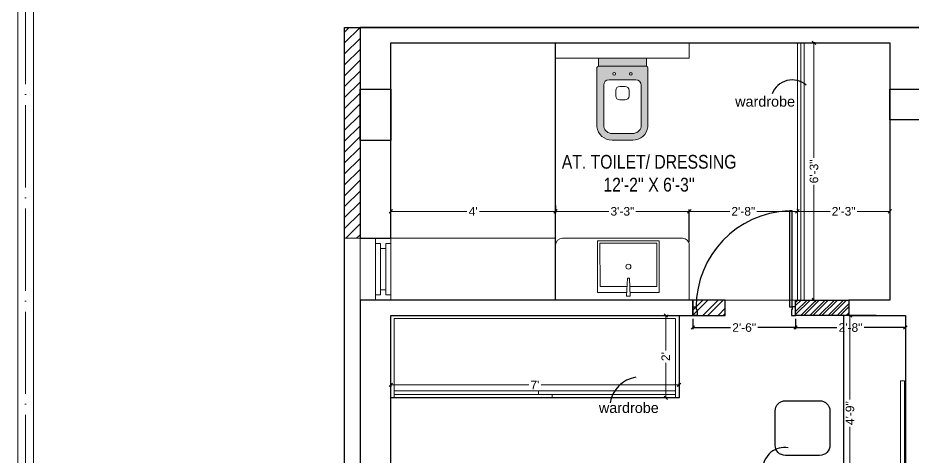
# Model space of a CAD drawing. Header units: millimetres. Extents: x 56222 to 154870, y -177588 to -121287.
# Drawn here: x 148968.4 to 149229.4, y -177201.8 to -177073.8 of the extents above; entities that cross this region are included whole.
import ezdxf

# ---------------------------------------------------------------- set-up
doc = ezdxf.new("R2010")
doc.units = ezdxf.units.MM
doc.header["$MEASUREMENT"] = 0
doc.header["$PDMODE"] = 35
doc.linetypes.add('ACAD_ISO04W100', pattern=[30, 24, -3, 0, -3])
doc.layers.get('Defpoints').update_dxf_attribs({"color": 220})
doc.layers.add('AR DOOR', color=40, linetype='Continuous')
doc.layers.add('AR ELE-5', color=134, linetype='Continuous')
for name, color, linetype, lineweight in [('COLUMN', 1, 'Continuous', 30), ('dim05', 1, 'Continuous', 13), ('ELEVATION ( SPIRAL STAIR )', 250, 'Continuous', 9), ('FIRST FLOOR', 7, 'Continuous', 9), ('FIRST FLOOR ( DW_RAIL )', 7, 'Continuous', 9), ('FIRST FLOOR ( TEXT )', 7, 'Continuous', 9), ('FIRST FLOOR_( PLine )_', 251, 'Continuous', 30), ('FURNITURE', 32, 'Continuous', 9), ('GROUND FLOOR', 7, 'Continuous', 9), ('GROUND FLOOR  ( DIM )', 7, 'Continuous', 9), ('GROUND FLOOR  ( PLINE )', 251, 'Continuous', 30), ('Labelling', 1, 'Continuous', 25), ('wall', 7, 'Continuous', 30)]:
    doc.layers.add(name, color=color, linetype=linetype, lineweight=lineweight)
doc.layers.add('XX~SLAB ( PLINE )', color=251, linetype='Continuous', plot=False)
doc.styles.add('Arial', font='arial.ttf')
doc.styles.add('KATHA', font='swissc.ttf')
doc.styles.get("Standard").update_dxf_attribs({"font": 'arial.ttf', "height": 6})
doc.styles.add('style4', font='ARIALN.TTF')
doc.dimstyles.new('ISO-25', dxfattribs={"dimtxt": 2.5, "dimasz": 1, "dimexe": 0.5, "dimexo": 1, "dimtad": 0, "dimdec": 1, "dimlunit": 4, "dimtxsty": 'Standard', "dimblk": 'OBLIQUE', "dimcen": 2.5, "dimclrd": 1, "dimclre": 1, "dimclrt": 5, "dimadec": 0, "dimazin": 0, "dimtfac": 1, "dimtdec": 1, "dimtmove": 0, "dimatfit": 3, "dimfxl": 1, "dimlwd": -1, "dimarcsym": 0})

# ---------------------------------------------------------------- blocks, each defined once
blk = doc.blocks.new('*U255')
for points in [[(0, 0), (0, 1120), (-30, 1120), (-30, 0)], [(40, 0), (0, 0), (0, -30), (-10, -30), (-10, -100), (40, -100)], [(-1160, 0), (-1120, 0), (-1120, -30), (-1110, -30), (-1110, -100), (-1160, -100)]]:
    blk.add_lwpolyline(points, close=True)
at = {"layer": 'AR ELE-5', "linetype": 'ByBlock', "ltscale": 15}
blk.add_arc((2, -1), 1122, 92.373, 179.9653, dxfattribs=at)
blk = doc.blocks.new('_Oblique')
at = {"layer": 'wall', "color": 0, "lineweight": -2}
blk.add_line((-0.5, -0.5), (0.5, 0.5), dxfattribs=at)
blk = doc.blocks.new('*D450')
at = {"layer": 'Defpoints', "color": 0, "transparency": 16777216}
for p in [(149210.99, -177160.54), (149219.64, -177160.54), (149219.64, -177217.54)]:
    blk.add_point(p, dxfattribs=at)
at = {"layer": 'dim05', "color": 1, "linetype": 'Continuous', "lineweight": -2, "transparency": 16777216}
for p, q in [((149218.64, -177160.54), (149210.49, -177160.54)), ((149218.64, -177217.54), (149210.49, -177217.54))]:
    blk.add_line(p, q, dxfattribs=at)
at = {"layer": 'dim05', "color": 1, "linetype": 'Continuous', "transparency": 16777216}
for p, q in [((149210.99, -177160.54), (149210.99, -177185.04)), ((149210.99, -177217.54), (149210.99, -177193.04))]:
    blk.add_line(p, q, dxfattribs=at)
at = {"layer": 'dim05', "color": 1, "transparency": 16777216}
for p, rotation in [((149210.99, -177160.54), 90), ((149210.99, -177217.54), 270)]:
    blk.add_blockref('_Oblique', p, dxfattribs=dict(at, rotation=rotation))
at = {"layer": 'dim05', "color": 5, "lineweight": 25, "transparency": 16777216, "insert": (149210.99, -177189.04), "char_height": 2.5, "attachment_point": 5, "rotation": 90, "style": 'Arial'}
blk.add_mtext('4\'-9"', dxfattribs=at)
blk = doc.blocks.new('*D452')
at = {"layer": 'Defpoints', "color": 0, "transparency": 16777216}
for p in [(149077.14, -177179.4), (149161.14, -177179.4), (149161.14, -177180.79)]:
    blk.add_point(p, dxfattribs=at)
at = {"layer": 'dim05', "color": 1, "linetype": 'Continuous', "lineweight": -2, "transparency": 16777216}
for p, q in [((149077.14, -177180.4), (149077.14, -177181.29)), ((149161.14, -177180.4), (149161.14, -177181.29))]:
    blk.add_line(p, q, dxfattribs=at)
at = {"layer": 'dim05', "color": 1, "linetype": 'Continuous', "transparency": 16777216}
for p, q in [((149077.14, -177180.79), (149117.38, -177180.79)), ((149161.14, -177180.79), (149120.91, -177180.79))]:
    blk.add_line(p, q, dxfattribs=at)
at = {"layer": 'dim05', "color": 1, "transparency": 16777216, "rotation": 180}
blk.add_blockref('_Oblique', (149077.14, -177180.79), dxfattribs=at)
at = {"layer": 'dim05', "color": 1, "transparency": 16777216}
blk.add_blockref('_Oblique', (149161.14, -177180.79), dxfattribs=at)
at = {"layer": 'dim05', "color": 5, "lineweight": 25, "transparency": 16777216, "insert": (149119.14, -177180.79), "char_height": 2.5, "attachment_point": 5, "style": 'Arial'}
blk.add_mtext("7'", dxfattribs=at)
blk = doc.blocks.new('*D453')
at = {"layer": 'Defpoints', "color": 0, "transparency": 16777216}
for p in [(149156.97, -177160.54), (149157.28, -177160.54), (149156.97, -177184.54)]:
    blk.add_point(p, dxfattribs=at)
at = {"layer": 'dim05', "color": 1, "linetype": 'Continuous', "transparency": 16777216}
for p, q in [((149157.28, -177160.54), (149157.28, -177170.75)), ((149157.28, -177184.54), (149157.28, -177174.34))]:
    blk.add_line(p, q, dxfattribs=at)
at = {"layer": 'dim05', "color": 1, "linetype": 'Continuous', "lineweight": -2, "transparency": 16777216}
for p, q in [((149157.97, -177160.54), (149157.78, -177160.54)), ((149157.97, -177184.54), (149157.78, -177184.54))]:
    blk.add_line(p, q, dxfattribs=at)
at = {"layer": 'dim05', "color": 1, "transparency": 16777216}
for p, rotation in [((149157.28, -177160.54), 90), ((149157.28, -177184.54), 270)]:
    blk.add_blockref('_Oblique', p, dxfattribs=dict(at, rotation=rotation))
at = {"layer": 'dim05', "color": 5, "lineweight": 25, "transparency": 16777216, "insert": (149157.28, -177172.54), "char_height": 2.5, "attachment_point": 5, "rotation": 90, "style": 'Arial'}
blk.add_mtext("2'", dxfattribs=at)
blk = doc.blocks.new('A$C3EC62B37')
at = {"layer": 'FURNITURE', "lineweight": 30, "ltscale": 0.25, "true_color": 0xffffff}
h = blk.add_hatch(color=7, dxfattribs=at)
h.dxf.hatch_style = 1
h.paths.add_polyline_path([(-12.22, 0), (-12.22, 2.35), (-26.26, 2.35), (-26.26, 0)])
h.paths.add_polyline_path([(-26.26, 2.35), (-12.22, 2.35, 0.414214), (-11.83, 2.74), (-11.83, 19.96, 0.388639), (-16.24, 23.87), (-22.38, 23.87, 0.379499), (-26.65, 19.96), (-26.65, 2.74, 0.414214)])
h.paths.add_polyline_path([(-15.35, 6.26), (-23.13, 6.26, -0.414214), (-24.7, 7.83), (-24.7, 19.96, -0.349567), (-22.37, 21.91), (-16.24, 21.91, -0.364948), (-13.78, 19.96), (-13.78, 7.83, -0.414214)], flags=16)
h.paths.add_polyline_path([(-18.46, 8.22), (-20.02, 8.22, -0.414214), (-21.2, 9.39), (-21.2, 10.96, -0.414214), (-20.02, 12.13), (-18.46, 12.13, -0.414214), (-17.28, 10.96), (-17.28, 9.39, -0.414214)], flags=0)
h.paths.add_polyline_path([(-22.06, 4.53, -1), (-21.27, 4.53, -1)], flags=16)
at = {"layer": 'FURNITURE', "color": 0, "linetype": 'ByBlock', "lineweight": -2}
for p, q in [((-22.24, 23.87), (-16.24, 23.87)), ((-22.24, 21.91), (-16.24, 21.91)), ((-26.65, 2.74), (-26.65, 19.96)), ((-24.7, 7.83), (-24.7, 19.96)), ((-13.78, 7.83), (-13.78, 19.96)), ((-11.83, 2.74), (-11.83, 19.96)), ((-21.2, 9.39), (-21.2, 10.96)), ((-20.02, 12.13), (-18.46, 12.13)), ((-17.28, 9.39), (-17.28, 10.96)), ((-20.02, 8.22), (-18.46, 8.22)), ((-23.13, 6.26), (-15.35, 6.26)), ((-26.26, 2.35), (-12.22, 2.35)), ((-26.26, 2.35), (-26.26, 0)), ((-26.26, 0), (-12.22, 0)), ((-26.26, 0), (-12.22, 0)), ((-12.22, 2.35), (-12.22, 0))]:
    blk.add_line(p, q, dxfattribs=at)
for centre in [(-21.66, 4.53), (-16.81, 4.53)]:
    blk.add_circle(centre, 0.391, dxfattribs=at)
for centre, radius, start, end in [((-22.31, 19.5), 4.37, 89.0873, 174.0395), ((-16.17, 19.5), 4.37, 5.9605, 90.9127), ((-22.31, 19.48), 2.44, 88.437, 168.6348), ((-16.17, 19.48), 2.44, 11.3652, 91.563), ((-20.02, 10.96), 1.17, 90, 180), ((-18.46, 10.96), 1.17, 0, 90), ((-20.02, 9.39), 1.17, 180, 270), ((-18.46, 9.39), 1.17, 270, 0), ((-23.13, 7.83), 1.57, 180, 270), ((-15.35, 7.83), 1.57, 270, 0), ((-26.26, 2.74), 0.391, 180, 270), ((-12.22, 2.74), 0.391, 270, 0)]:
    blk.add_arc(centre, radius, start, end, dxfattribs=at)
blk = doc.blocks.new('*D465')
at = {"layer": 'Defpoints', "color": 0, "transparency": 16777216}
for p in [(149125.14, -177127.48), (149164.14, -177130.19), (149164.14, -177140.04)]:
    blk.add_point(p, dxfattribs=at)
at = {"layer": 'dim05', "color": 1, "linetype": 'Continuous', "lineweight": -2, "transparency": 16777216}
for p, q in [((149125.14, -177128.48), (149125.14, -177130.69)), ((149164.14, -177139.04), (149164.14, -177129.69))]:
    blk.add_line(p, q, dxfattribs=at)
at = {"layer": 'dim05', "color": 1, "linetype": 'Continuous', "transparency": 16777216}
for p, q in [((149125.14, -177130.19), (149140.7, -177130.19)), ((149164.14, -177130.19), (149148.59, -177130.19))]:
    blk.add_line(p, q, dxfattribs=at)
at = {"layer": 'dim05', "color": 1, "transparency": 16777216, "rotation": 180}
blk.add_blockref('_Oblique', (149125.14, -177130.19), dxfattribs=at)
at = {"layer": 'dim05', "color": 1, "transparency": 16777216}
blk.add_blockref('_Oblique', (149164.14, -177130.19), dxfattribs=at)
at = {"layer": 'dim05', "color": 5, "lineweight": 25, "transparency": 16777216, "insert": (149144.64, -177130.19), "char_height": 2.5, "attachment_point": 5, "style": 'Arial'}
blk.add_mtext('3\'-3"', dxfattribs=at)
blk = doc.blocks.new('*D466')
at = {"layer": 'Defpoints', "color": 0, "transparency": 16777216}
for p in [(149195.64, -177130.19), (149195.64, -177130.45), (149164.14, -177140.04)]:
    blk.add_point(p, dxfattribs=at)
at = {"layer": 'dim05', "color": 1, "linetype": 'Continuous', "lineweight": -2, "transparency": 16777216}
for p, q in [((149164.14, -177139.04), (149164.14, -177129.69)), ((149195.64, -177129.45), (149195.64, -177129.69))]:
    blk.add_line(p, q, dxfattribs=at)
at = {"layer": 'dim05', "color": 1, "linetype": 'Continuous', "transparency": 16777216}
for p, q in [((149164.14, -177130.19), (149175.92, -177130.19)), ((149195.64, -177130.19), (149183.86, -177130.19))]:
    blk.add_line(p, q, dxfattribs=at)
at = {"layer": 'dim05', "color": 1, "transparency": 16777216, "rotation": 180}
blk.add_blockref('_Oblique', (149164.14, -177130.19), dxfattribs=at)
at = {"layer": 'dim05', "color": 1, "transparency": 16777216}
blk.add_blockref('_Oblique', (149195.64, -177130.19), dxfattribs=at)
at = {"layer": 'dim05', "color": 5, "lineweight": 25, "transparency": 16777216, "insert": (149179.89, -177130.19), "char_height": 2.5, "attachment_point": 5, "style": 'Arial'}
blk.add_mtext('2\'-8"', dxfattribs=at)
blk = doc.blocks.new('*D467')
at = {"layer": 'Defpoints', "color": 0, "transparency": 16777216}
for p in [(149222.64, -177130.19), (149195.64, -177130.45), (149222.64, -177130.45)]:
    blk.add_point(p, dxfattribs=at)
at = {"layer": 'dim05', "color": 1, "linetype": 'Continuous', "lineweight": -2, "transparency": 16777216}
for p, q in [((149195.64, -177129.45), (149195.64, -177129.69)), ((149222.64, -177129.45), (149222.64, -177129.69))]:
    blk.add_line(p, q, dxfattribs=at)
at = {"layer": 'dim05', "color": 1, "linetype": 'Continuous', "transparency": 16777216}
for p, q in [((149195.64, -177130.19), (149205.17, -177130.19)), ((149222.64, -177130.19), (149213.11, -177130.19))]:
    blk.add_line(p, q, dxfattribs=at)
at = {"layer": 'dim05', "color": 1, "transparency": 16777216, "rotation": 180}
blk.add_blockref('_Oblique', (149195.64, -177130.19), dxfattribs=at)
at = {"layer": 'dim05', "color": 1, "transparency": 16777216}
blk.add_blockref('_Oblique', (149222.64, -177130.19), dxfattribs=at)
at = {"layer": 'dim05', "color": 5, "lineweight": 25, "transparency": 16777216, "insert": (149209.14, -177130.19), "char_height": 2.5, "attachment_point": 5, "style": 'Arial'}
blk.add_mtext('2\'-3"', dxfattribs=at)
blk = doc.blocks.new('*D468')
at = {"layer": 'Defpoints', "color": 0, "transparency": 16777216}
for p in [(149200.5, -177081.04), (149201.78, -177081.04), (149201.39, -177156.04)]:
    blk.add_point(p, dxfattribs=at)
at = {"layer": 'dim05', "color": 1, "linetype": 'Continuous', "lineweight": -2, "transparency": 16777216}
for p, q in [((149200.78, -177081.04), (149200, -177081.04)), ((149200.39, -177156.04), (149200, -177156.04))]:
    blk.add_line(p, q, dxfattribs=at)
at = {"layer": 'dim05', "color": 1, "linetype": 'Continuous', "transparency": 16777216}
for p, q in [((149200.5, -177081.04), (149200.5, -177114.59)), ((149200.5, -177156.04), (149200.5, -177122.5))]:
    blk.add_line(p, q, dxfattribs=at)
at = {"layer": 'dim05', "color": 1, "transparency": 16777216}
for p, rotation in [((149200.5, -177081.04), 90), ((149200.5, -177156.04), 270)]:
    blk.add_blockref('_Oblique', p, dxfattribs=dict(at, rotation=rotation))
at = {"layer": 'dim05', "color": 5, "lineweight": 25, "transparency": 16777216, "insert": (149200.5, -177118.54), "char_height": 2.5, "attachment_point": 5, "rotation": 90, "style": 'Arial'}
blk.add_mtext('6\'-3"', dxfattribs=at)
blk = doc.blocks.new('*D469')
at = {"layer": 'Defpoints', "color": 0, "transparency": 16777216}
for p in [(149077.14, -177130.19), (149077.14, -177133.36), (149125.14, -177133.36)]:
    blk.add_point(p, dxfattribs=at)
at = {"layer": 'dim05', "color": 1, "linetype": 'Continuous', "lineweight": -2, "transparency": 16777216}
for p, q in [((149077.14, -177132.36), (149077.14, -177129.69)), ((149125.14, -177132.36), (149125.14, -177129.69))]:
    blk.add_line(p, q, dxfattribs=at)
at = {"layer": 'dim05', "color": 1, "linetype": 'Continuous', "transparency": 16777216}
for p, q in [((149077.14, -177130.19), (149099.32, -177130.19)), ((149125.14, -177130.19), (149102.97, -177130.19))]:
    blk.add_line(p, q, dxfattribs=at)
at = {"layer": 'dim05', "color": 1, "transparency": 16777216, "rotation": 180}
blk.add_blockref('_Oblique', (149077.14, -177130.19), dxfattribs=at)
at = {"layer": 'dim05', "color": 1, "transparency": 16777216}
blk.add_blockref('_Oblique', (149125.14, -177130.19), dxfattribs=at)
at = {"layer": 'dim05', "color": 5, "lineweight": 25, "transparency": 16777216, "insert": (149101.14, -177130.19), "char_height": 2.5, "attachment_point": 5, "style": 'Arial'}
blk.add_mtext("4'", dxfattribs=at)
blk = doc.blocks.new('*D513')
at = {"layer": 'Defpoints', "color": 0, "transparency": 16777216}
for p in [(149165.14, -177160.54), (149195.14, -177160.54), (149195.14, -177164.08)]:
    blk.add_point(p, dxfattribs=at)
at = {"layer": 'dim05', "color": 5, "linetype": 'Continuous', "lineweight": -2, "transparency": 16777216}
for p, q in [((149165.14, -177161.54), (149165.14, -177164.58)), ((149195.14, -177161.54), (149195.14, -177164.58))]:
    blk.add_line(p, q, dxfattribs=at)
at = {"layer": 'dim05', "color": 5, "linetype": 'Continuous', "lineweight": 30, "transparency": 16777216}
for p, q in [((149165.14, -177164.08), (149176.17, -177164.08)), ((149195.14, -177164.08), (149184.11, -177164.08))]:
    blk.add_line(p, q, dxfattribs=at)
at = {"layer": 'dim05', "color": 5, "lineweight": 30, "transparency": 16777216, "rotation": 180}
blk.add_blockref('_Oblique', (149165.14, -177164.08), dxfattribs=at)
at = {"layer": 'dim05', "color": 5, "lineweight": 30, "transparency": 16777216}
blk.add_blockref('_Oblique', (149195.14, -177164.08), dxfattribs=at)
at = {"layer": 'dim05', "color": 5, "lineweight": 30, "transparency": 16777216, "insert": (149180.14, -177164.08), "char_height": 2.5, "attachment_point": 5, "style": 'Arial'}
blk.add_mtext('2\'-6"', dxfattribs=at)
blk = doc.blocks.new('*D514')
at = {"layer": 'Defpoints', "color": 0, "transparency": 16777216}
for p in [(149195.14, -177160.54), (149227.14, -177160.54), (149227.14, -177164.08)]:
    blk.add_point(p, dxfattribs=at)
at = {"layer": 'dim05', "color": 5, "linetype": 'Continuous', "lineweight": -2, "transparency": 16777216}
for p, q in [((149195.14, -177161.54), (149195.14, -177164.58)), ((149227.14, -177161.54), (149227.14, -177164.58))]:
    blk.add_line(p, q, dxfattribs=at)
at = {"layer": 'dim05', "color": 5, "linetype": 'Continuous', "lineweight": 30, "transparency": 16777216}
for p, q in [((149195.14, -177164.08), (149207.17, -177164.08)), ((149227.14, -177164.08), (149215.11, -177164.08))]:
    blk.add_line(p, q, dxfattribs=at)
at = {"layer": 'dim05', "color": 5, "lineweight": 30, "transparency": 16777216, "rotation": 180}
blk.add_blockref('_Oblique', (149195.14, -177164.08), dxfattribs=at)
at = {"layer": 'dim05', "color": 5, "lineweight": 30, "transparency": 16777216}
blk.add_blockref('_Oblique', (149227.14, -177164.08), dxfattribs=at)
at = {"layer": 'dim05', "color": 5, "lineweight": 30, "transparency": 16777216, "insert": (149211.14, -177164.08), "char_height": 2.5, "attachment_point": 5, "style": 'Arial'}
blk.add_mtext('2\'-8"', dxfattribs=at)

msp = doc.modelspace()

# ---------------------------------------------------------------- hatches: boundary and pattern name
at = {"layer": 'ELEVATION ( SPIRAL STAIR )', "lineweight": 5}
h = msp.add_hatch(dxfattribs=at)
h.set_pattern_fill('ANSI32', color=2, scale=8.4797232)
h.paths.add_polyline_path([(149174.6435, -177156.0427), (149166.2162, -177156.0427, 0.01815167), (149166.1435, -177158.0767), (149166.1435, -177158.7927), (149166.3935, -177158.7927), (149166.3935, -177160.5427), (149174.6435, -177160.5427)])
h.paths.add_polyline_path([(149166.2162, -177156.0427), (149165.1435, -177156.0427), (149165.1435, -177158.0427), (149166.1435, -177158.0427, -0.01784844)])
h.paths.add_polyline_path([(149166.3935, -177158.7927), (149166.1435, -177158.7927), (149166.1435, -177158.0427), (149165.1435, -177158.0427), (149165.1435, -177160.5427), (149166.3935, -177160.5427)])
at = {"layer": 'GROUND FLOOR  ( DIM )'}
h = msp.add_hatch(dxfattribs=at)
h.set_pattern_fill('ANSI31', color=256, scale=18, style=0)
h.set_pattern_definition([(45, (10800.2818, -9842.4934), (-1.590990258, 1.590990258), [])])
h.paths.add_polyline_path([(149063.6435, -177076.5427), (149068.1435, -177076.5427), (149068.1435, -177138.0427), (149063.6435, -177138.0427)])
at = {"layer": 'GROUND FLOOR  ( PLINE )', "lineweight": 5}
h = msp.add_hatch(dxfattribs=at)
h.set_pattern_fill('ANSI32', color=3, scale=5)
h.paths.add_polyline_path([(149210.6435, -177156.0427), (149195.1435, -177156.0427), (149195.1435, -177160.5427), (149210.6435, -177160.5427)])

# ---------------------------------------------------------------- linework, layer by layer
at = {"layer": 'COLUMN'}
for points in [[(149068.1435, -177094.5427), (149077.1435, -177094.5427), (149077.1435, -177109.5427), (149068.1435, -177109.5427)], [(149222.6435, -177094.5427), (149231.6435, -177094.5427), (149231.6435, -177103.5427), (149222.6435, -177103.5427)]]:
    msp.add_lwpolyline(points, close=True, dxfattribs=at)
at = {"layer": 'ELEVATION ( SPIRAL STAIR )', "color": 2, "lineweight": 30}
msp.add_lwpolyline([(149174.6435, -177156.0427), (149165.1435, -177156.0427), (149165.1435, -177160.5427), (149174.6435, -177160.5427)], close=True, dxfattribs=at)
at = {"layer": 'ELEVATION ( SPIRAL STAIR )', "color": 5}
msp.add_lwpolyline([(149225.743, -177179.5835), (149226.8935, -177179.5835), (149226.8935, -177211.5427), (149225.743, -177211.5427)], close=True, dxfattribs=at)
at = {"layer": 'FIRST FLOOR'}
for p, q in [((149068.1435, -177076.5427), (149068.1435, -177387.0427)), ((149068.1435, -177076.5427), (149468.6435, -177076.5427)), ((149077.1435, -177156.0427), (149077.1435, -177081.0427)), ((149077.1435, -177081.0427), (149222.6435, -177081.0427)), ((149222.6435, -177156.0427), (149222.6435, -177081.0427)), ((149068.1435, -177138.0427), (149077.1435, -177138.0427)), ((149068.1435, -177156.0427), (149222.6435, -177156.0427)), ((149165.1435, -177160.5427), (149165.1435, -177156.0427)), ((149210.6435, -177160.5427), (149210.6435, -177156.0427)), ((149077.1435, -177346.5427), (149077.1435, -177160.5427)), ((149077.1435, -177160.5427), (149165.1435, -177160.5427)), ((149195.1435, -177160.5427), (149227.1435, -177160.5427)), ((149227.1435, -177160.5427), (149227.1435, -177237.0427))]:
    msp.add_line(p, q, dxfattribs=at)
at = {"layer": 'FIRST FLOOR', "ltscale": 0.7}
msp.add_lwpolyline([(149227.1435, -177387.0427), (149227.1435, -177423.0427), (149063.6435, -177423.0427), (149063.6435, -177076.5427), (149068.1435, -177076.5427)], dxfattribs=at)
at = {"layer": 'FIRST FLOOR ( DW_RAIL )'}
msp.add_lwpolyline([(149072.6435, -177138.0427), (149072.6435, -177139.5427), (149074.1435, -177139.5427), (149074.1435, -177141.0427), (149075.6435, -177141.0427), (149075.6435, -177153.0427), (149074.1435, -177153.0427), (149074.1435, -177154.5427), (149072.6435, -177154.5427), (149072.6435, -177156.0427), (149077.1435, -177156.0427), (149077.1435, -177154.5427), (149075.6435, -177154.5427), (149075.6435, -177153.0427), (149074.1435, -177153.0427), (149074.1435, -177141.0427), (149075.6435, -177141.0427), (149075.6435, -177139.5427), (149077.1435, -177139.5427), (149077.1435, -177138.0427), (149072.6435, -177138.0427), (149072.6435, -177156.0427), (149077.1435, -177156.0427), (149077.1435, -177138.0427)], close=True, dxfattribs=at)
at = {"layer": 'FIRST FLOOR_( PLine )_'}
for p, q in [((149231.6435, -177076.5427), (149068.1435, -177076.5427)), ((149068.1435, -177076.5427), (149068.1435, -177138.0427)), ((149077.1435, -177081.0427), (149222.6435, -177081.0427)), ((149077.1435, -177138.0427), (149077.1435, -177081.0427)), ((149222.6435, -177081.0427), (149222.6435, -177156.0427)), ((149068.1435, -177138.0427), (149077.1435, -177138.0427)), ((149222.6435, -177156.0427), (149210.6435, -177156.0427)), ((149210.6435, -177156.0427), (149210.6435, -177160.5427)), ((149210.6435, -177160.5427), (149227.1435, -177160.5427)), ((149227.1435, -177160.5427), (149227.1435, -177237.0427))]:
    msp.add_line(p, q, dxfattribs=at)
for points in [[(149077.1435, -177160.5427), (149165.1435, -177160.5427), (149165.1435, -177156.0427), (149068.1435, -177156.0427), (149068.1435, -177160.5427)], [(149068.1435, -177160.5427), (149068.1435, -177319.5427), (149077.1435, -177319.5427), (149077.1435, -177160.5427)]]:
    msp.add_lwpolyline(points, dxfattribs=at)
at = {"layer": 'FURNITURE', "color": 5, "lineweight": 30, "ltscale": 10000}
msp.add_line((149125.1435, -177156.0427), (149125.1435, -177081.0427), dxfattribs=at)
at = {"layer": 'FURNITURE'}
for p, q in [((149195.6435, -177156.0427), (149195.6435, -177081.0427)), ((149196.6435, -177156.0427), (149196.6435, -177081.0427)), ((149197.6435, -177156.0427), (149197.6435, -177081.0427)), ((149078.1435, -177161.447), (149160.1435, -177161.447)), ((149078.1435, -177184.447), (149078.1435, -177161.447)), ((149160.1435, -177161.5427), (149160.1435, -177184.5427)), ((149160.1435, -177182.5427), (149078.1435, -177182.5427)), ((149160.1435, -177183.5427), (149078.1435, -177183.5427)), ((149120.1435, -177182.5427), (149120.1435, -177183.5427)), ((149124.1435, -177183.5427), (149124.1435, -177184.5427))]:
    msp.add_line(p, q, dxfattribs=at)
at = {"layer": 'FURNITURE', "lineweight": 30}
msp.add_line((149209.1435, -177160.5427), (149209.1435, -177214.5427), dxfattribs=at)
at = {"layer": 'FURNITURE'}
for points in [[(149164.1435, -177085.5427), (149164.1435, -177081.0427), (149125.1435, -177081.0427), (149125.1435, -177085.5427)], [(149125.1435, -177138.0427), (149125.1435, -177156.0427), (149077.1435, -177156.0427), (149077.1435, -177138.0427)], [(149146.1079, -177149.6597), (149146.6795, -177149.6594), (149146.9374, -177154.9561), (149145.8571, -177154.9569)]]:
    msp.add_lwpolyline(points, close=True, dxfattribs=at)
msp.add_lwpolyline([(149164.1435, -177156.0427), (149125.1435, -177156.0427), (149125.1435, -177140.0369, -0.41421322), (149127.1435, -177138.0369), (149162.1435, -177138.0369, -0.4142139), (149164.1435, -177140.0369)], format="xyb", close=True, dxfattribs=at)
for points in [[(149146.8848, -177153.8759), (149155.3958, -177153.8615), (149155.387, -177138.7675), (149137.3871, -177138.7882), (149137.3958, -177153.8821), (149145.9082, -177153.8766)], [(149146.7971, -177152.0756), (149154.6745, -177152.0615), (149154.6674, -177139.4882), (149138.1077, -177139.5078), (149138.1148, -177152.0812), (149145.9935, -177152.0761)]]:
    msp.add_lwpolyline(points, dxfattribs=at)
at = {"layer": 'FURNITURE', "lineweight": 30}
msp.add_lwpolyline([(149077.1435, -177160.5427), (149161.1435, -177160.5427), (149161.1435, -177184.5427), (149077.1435, -177184.5427)], close=True, dxfattribs=at)
msp.add_lwpolyline([(149192.168, -177185.4137), (149202.1362, -177185.4137, -0.41421356), (149205.1362, -177188.4137), (149205.1362, -177198.3698, -0.41421356), (149202.1362, -177201.3698), (149192.168, -177201.3698, -0.41421356), (149189.168, -177198.3698), (149189.168, -177188.4137, -0.41421356)], format="xyb", close=True, dxfattribs=at)
at = {"layer": 'FURNITURE'}
msp.add_circle((149146.3914, -177146.3145), 0.7202, dxfattribs=at)
at = {"layer": 'GROUND FLOOR'}
for p, q in [((148968.3935, -177036.7927), (148968.3935, -177503.7927)), ((148972.8935, -177041.2927), (148972.8935, -177499.2927))]:
    msp.add_line(p, q, dxfattribs=at)
at = {"layer": 'GROUND FLOOR', "color": 1, "linetype": 'ACAD_ISO04W100'}
msp.add_lwpolyline([(149468.6435, -177039.0427), (148970.6435, -177039.0427), (148970.6435, -177501.5427), (149468.6435, -177501.5427)], dxfattribs=at)
at = {"layer": 'GROUND FLOOR  ( DIM )'}
msp.add_lwpolyline([(149068.1435, -177076.5427), (149063.6435, -177076.5427), (149063.6435, -177138.0427), (149077.1435, -177138.0427)], dxfattribs=at)
msp.add_lwpolyline([(149063.6435, -177076.5427), (149068.1435, -177076.5427), (149068.1435, -177138.0427), (149063.6435, -177138.0427)], close=True, dxfattribs=at)
at = {"layer": 'GROUND FLOOR  ( PLINE )', "color": 3}
msp.add_lwpolyline([(149195.1435, -177156.0427), (149210.6435, -177156.0427), (149210.6435, -177160.5427), (149195.1435, -177160.5427)], close=True, dxfattribs=at)
at = {"layer": 'Labelling', "color": 1}
for centre, radius, start, end in [((149194.1326, -177098.0436, -0.0006), 6.1994, 48.584745, 160.114746), ((149149.8572, -177187.3769, -0.0006), 8.8915, 98.354103, 171.276609), ((149191.8875, -177205.3665, -0.0006), 6.3041, 80.413939, 176.913445)]:
    msp.add_arc(centre, radius, start, end, dxfattribs=at)
at = {"layer": 'XX~SLAB ( PLINE )'}
msp.add_lwpolyline([(149063.6435, -177076.5427), (149468.6435, -177076.5426), (149468.6436, -177387.0427), (149459.6435, -177387.0427), (149439.8389, -177387.0427), (149399.5018, -177387.0427), (149374.1435, -177387.0427), (149231.6435, -177387.0427), (149231.6435, -177423.0427), (149063.6435, -177423.0427)], close=True, dxfattribs=at)

# ---------------------------------------------------------------- block references
at = {"layer": 'AR DOOR', "linetype": 'ByBlock', "lineweight": -2, "extrusion": (0, 0, -1), "xscale": -0.02500000000004329, "yscale": 0.02500000000004329, "zscale": -0.02500000000004329}
msp.add_blockref('*U255', (-149194.1435, -177158.0427), dxfattribs=at)
at = {"layer": 'FURNITURE', "xscale": -1, "rotation": 180}
msp.add_blockref('A$C3EC62B37', (149163.8825, -177085.5427), dxfattribs=at)

# ---------------------------------------------------------------- texts
at = {"layer": 'FIRST FLOOR ( TEXT )', "insert": (149152.4315, -177119.0986), "char_height": 4, "attachment_point": 5, "style": 'KATHA'}
msp.add_mtext("AT. TOILET/ DRESSING\\P12'-2'' X 6'-3''", dxfattribs=at)
at = {"layer": 'Labelling', "color": 1, "char_height": 3, "width": 33.454272, "attachment_point": 5, "style": 'style4'}
for insert in [(149186.2474, -177098.174, -0.0704), (149146.5143, -177187.4915, -0.0704)]:
    msp.add_mtext('\\A1;{\\fArial|b0|i0|c0|p34;wardrobe}', dxfattribs=dict(at, insert=insert))

# ---------------------------------------------------------------- dimensions: what is measured, and where the dimension line sits
at = {"layer": 'dim05', "color": 27, "lineweight": 25, "true_color": 0x7d5120}
for base, p1, p2, picture, middle in [((149200.5023, -177081.0427), (149201.3931, -177156.0427), (149201.776, -177081.0427), '*D468', (149200.5023, -177118.5427)), ((149157.2835, -177160.5427), (149156.967, -177184.5427), (149156.967, -177160.5427), '*D453', (149157.2835, -177172.5427)), ((149210.9922, -177160.5427), (149219.6435, -177217.5427), (149219.6435, -177160.5427), '*D450', (149210.9922, -177189.0427))]:
    dim = msp.add_linear_dim(base=base, p1=p1, p2=p2, angle=90, dimstyle='ISO-25', override={"dimdec": 0, "dimtxsty": 'Arial'}, dxfattribs=at)
    dim.commit()
    dim.dimension.update_dxf_attribs({"geometry": picture, "text_midpoint": middle})
for base, p1, p2, picture, middle in [((149164.1435, -177130.1887), (149125.1435, -177127.4806), (149164.1435, -177140.0369), '*D465', (149144.6435, -177130.1887)), ((149077.1435, -177130.1887), (149125.1435, -177133.3634), (149077.1435, -177133.3634), '*D469', (149101.1435, -177130.1887)), ((149195.6435461521, -177130.188729261), (149164.1435461521, -177140.0368585723), (149195.6435461521, -177130.4502930327), '*D466', (149179.8935461521, -177130.188729261)), ((149222.6435, -177130.1887), (149195.6435, -177130.4503), (149222.6435, -177130.4503), '*D467', (149209.1435, -177130.1887)), ((149161.1435, -177180.7938), (149077.1435, -177179.4016), (149161.1435, -177179.4016), '*D452', (149119.1435, -177180.7938))]:
    dim = msp.add_linear_dim(base=base, p1=p1, p2=p2, dimstyle='ISO-25', override={"dimdec": 0, "dimtxsty": 'Arial'}, dxfattribs=at)
    dim.commit()
    dim.dimension.update_dxf_attribs({"geometry": picture, "text_midpoint": middle})
at = {"layer": 'dim05', "color": 27, "lineweight": 30, "true_color": 0x7d5120}
for base, p1, p2, picture, middle in [((149195.1435, -177164.0833), (149165.1435, -177160.5427), (149195.1435, -177160.5427), '*D513', (149180.1435, -177164.0833)), ((149227.1435, -177164.0833), (149195.1435, -177160.5427), (149227.1435, -177160.5427), '*D514', (149211.1435, -177164.0833))]:
    dim = msp.add_linear_dim(base=base, p1=p1, p2=p2, dimstyle='ISO-25', override={"dimtxsty": 'Arial', "dimclrd": 5, "dimclre": 5, "dimlwd": 30}, dxfattribs=at)
    dim.commit()
    dim.dimension.update_dxf_attribs({"geometry": picture, "text_midpoint": middle})

doc.saveas('drawing.dxf')
